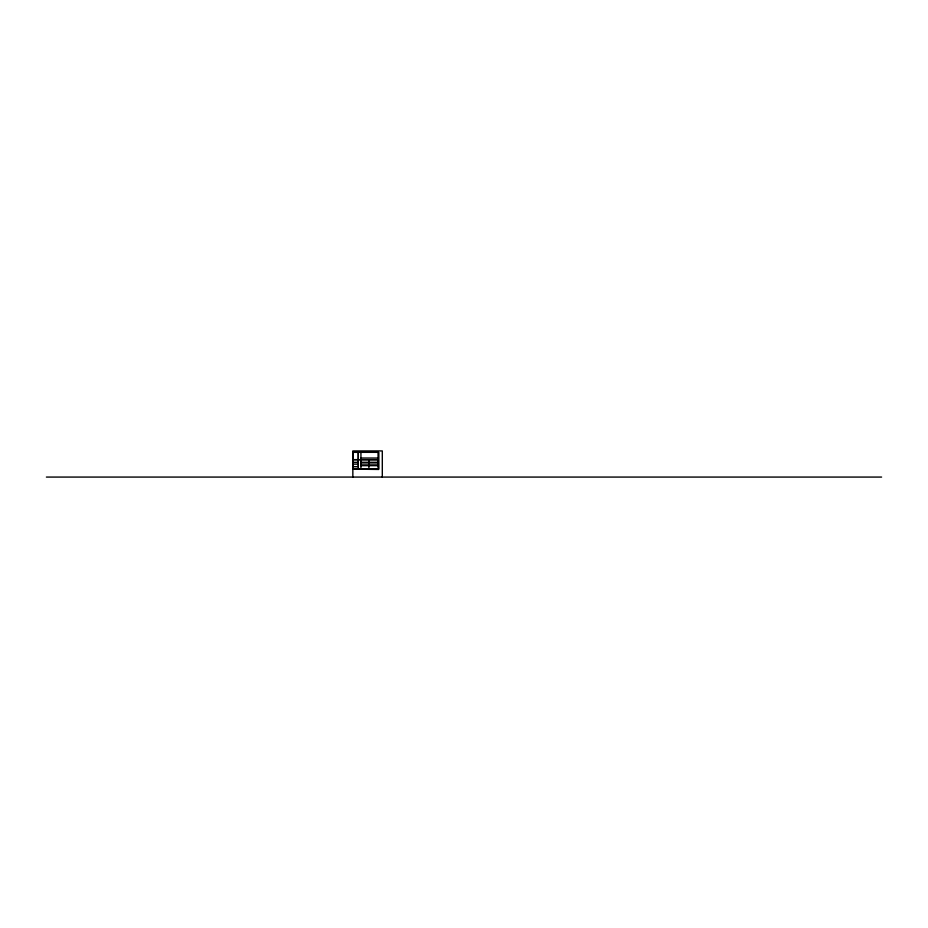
<?xml version="1.0" encoding="UTF-8"?>
<svg xmlns="http://www.w3.org/2000/svg" width="928" height="928" viewBox="0 0 928 928"><rect width="100%" height="100%" fill="white"/><g stroke="black" fill="none" stroke-linecap="round" stroke-linejoin="round"><path stroke-width="1.39" d="M358.289 469.139L358.289 452.168L358.289 466.703L352.849 466.703M368.88 459.685L378.357 459.685L352.849 459.662L368.88 459.685L368.915 469.162M378.346 464.07L360.934 464.07L360.934 465.67L378.357 465.67M352.849 464.162L358.347 464.162M378.52 469.139L352.849 469.139L378.52 469.452L378.52 452.261L352.849 452.168L378.462 452.168L378.52 469.452M46.4 477.073L881.6 477.073M360.725 458.026L378.334 458.049M360.725 462.283L378.357 462.306M352.849 462.341L358.347 462.364M360.934 452.168L360.934 469.162M382.301 477.073L382.301 450.927L352.849 450.927L352.849 477.073M378.462 452.342L353.243 452.342L353.243 468.895L378.462 468.895L378.462 452.342"/></g></svg>
